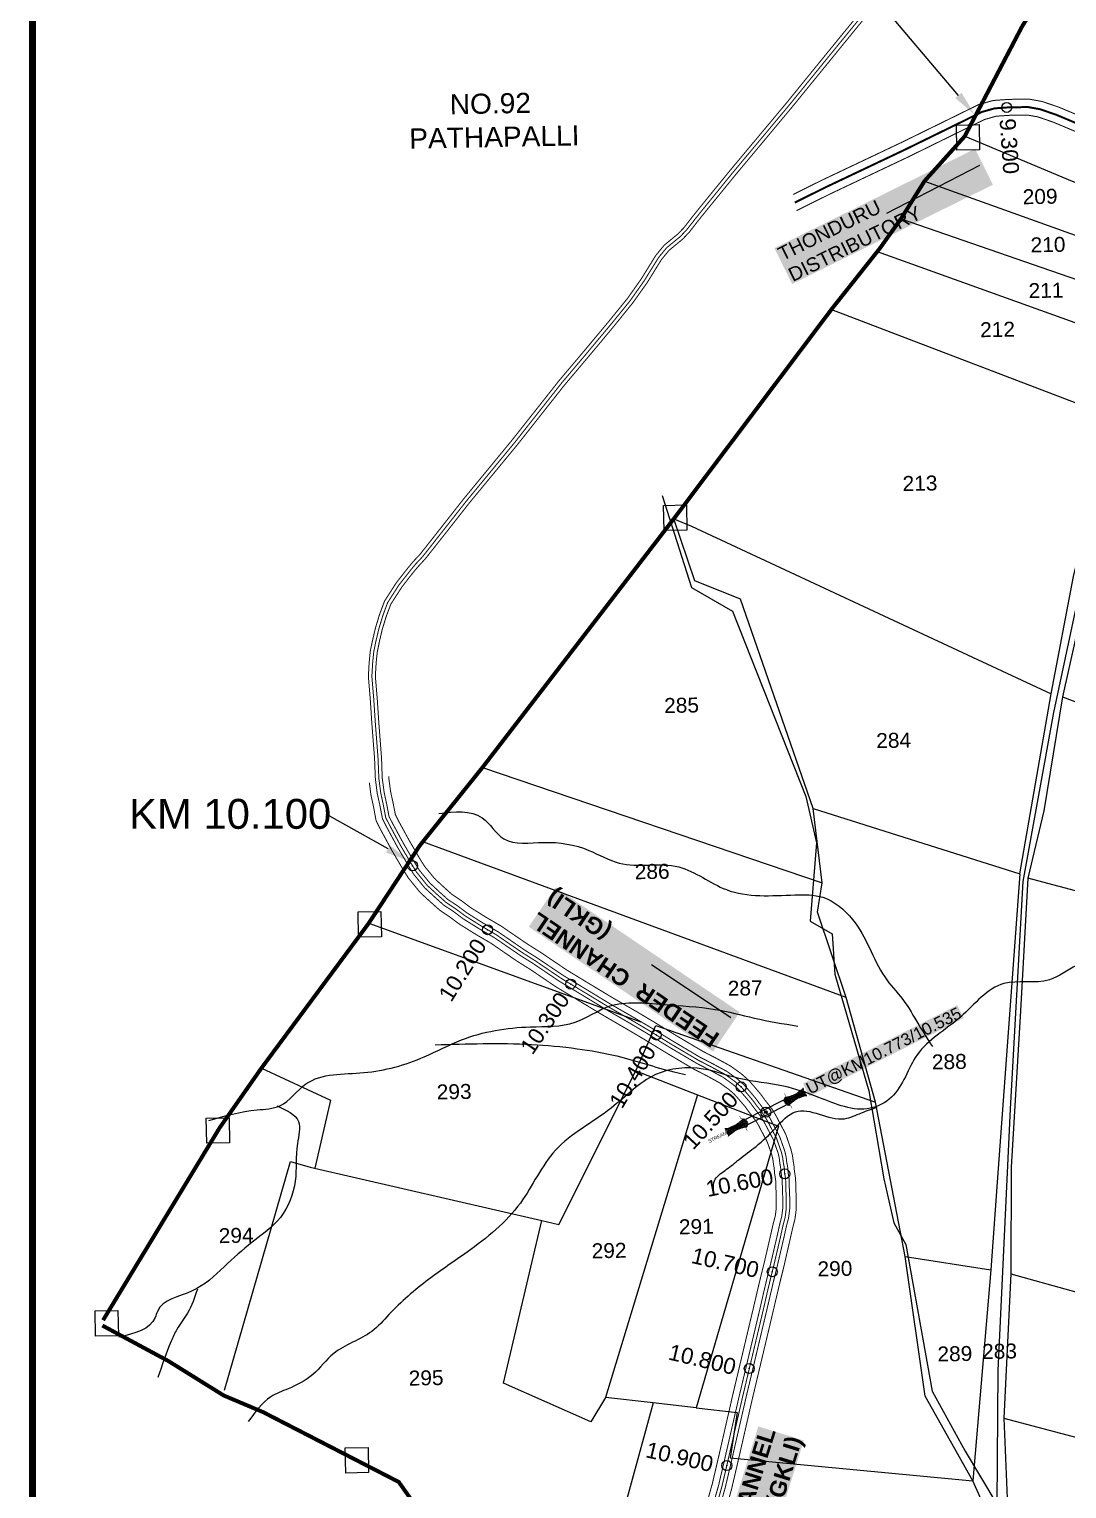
# Model space of a CAD drawing. Header units: inches. Extents: x 189567 to 224456, y 1616569 to 1632146.
# Drawn here: x 189567 to 190608, y 1619694 to 1621159 of the extents above; entities that cross this region are included whole.
import ezdxf
from ezdxf import colors
from ezdxf.entities.mleader import LeaderData, LeaderLine
from ezdxf.enums import TextEntityAlignment as Align
from ezdxf.math import Vec2, Vec3

# ---------------------------------------------------------------- set-up
doc = ezdxf.new("R2010")
doc.units = ezdxf.units.IN
doc.header["$LTSCALE"] = 15
doc.header["$MEASUREMENT"] = 0
doc.header["$PDMODE"] = 32
doc.header["$PDSIZE"] = 10
doc.linetypes.add('HIDDEN2', pattern=[0.1875, 0.125, -0.0625])
for name, color, linetype in [('CANAL1', 7, 'Continuous'), ('CHANAGE', 1, 'Continuous'), ('CSMark', 72, 'Continuous'), ('PLOT', 7, 'Continuous'), ('PLOT NOS', 7, 'Continuous'), ('POINT', 2, 'Continuous'), ('RE REMARKS', 7, 'Continuous'), ('ROAD', 1, 'Continuous'), ('STREAM', 4, 'Continuous'), ('STRUCTURE', 5, 'Continuous'), ('text2', 7, 'Continuous'), ('VILLAGE BOUNADRY STONES', 1, 'Continuous'), ('VILLAGE BOUNDRY', 5, 'Continuous'), ('VILLAGE STONES', 240, 'Continuous')]:
    doc.layers.add(name, color=color, linetype=linetype)
doc.styles.get("Standard").update_dxf_attribs({"font": 'arial.ttf'})
doc.dimstyles.get("Standard").update_dxf_attribs({"dimtxt": 0.18, "dimasz": 0.18, "dimexe": 0.18, "dimexo": 0.0625, "dimgap": 0.09, "dimtad": 0, "dimtih": 1, "dimtoh": 1, "dimdec": 4, "dimzin": 0, "dimdsep": 46, "dimtxsty": 'Standard', "dimcen": 0.09, "dimadec": 0, "dimazin": 0, "dimtfac": 1, "dimtdec": 4, "dimtofl": 0, "dimtmove": 0, "dimatfit": 3, "dimfxl": 1, "dimtolj": 1, "dimtzin": 0, "dimarcsym": 0})

# ---------------------------------------------------------------- blocks, each defined once
blk = doc.blocks.new('UT')
at = {"layer": 'STRUCTURE'}
h = blk.add_hatch(dxfattribs=at)
h.set_pattern_fill('DASH', color=150, scale=8, angle=-39.6278, style=0)
h.set_pattern_definition([(320.372247933, (-4370.464, -6260.8811), (1.40800153113, 0.132407282), [1, -1])])
h.paths.add_polyline_path([(765163, 1700681.9), (765165.6, 1700680.6), (765167.2, 1700680.3), (765169.1, 1700680), (765172.4, 1700679.6), (765176.4, 1700679.3), (765179.5, 1700679.5), (765183.1, 1700679.9), (765187.7, 1700680.9), (765188.9, 1700681.2), (765193.1, 1700682.2), (765196.1, 1700680.2), (765196.1, 1700672.2), (765193.1, 1700670.2), (765190.5, 1700670.8), (765188.1, 1700671.3), (765185.5, 1700671.8), (765183.6, 1700672.1), (765181, 1700672.5), (765180.3, 1700672.5), (765178.5, 1700672.6), (765176.7, 1700672.6), (765174.6, 1700672.5), (765172.5, 1700672.3), (765170.4, 1700672), (765168.5, 1700671.7), (765166.1, 1700671.2), (765165, 1700670.8), (765163, 1700669.7)])
h.paths.add_polyline_path([(765259.1, 1700682.2), (765256.1, 1700680.2), (765256.1, 1700672.2), (765259.1, 1700670.2), (765261.9, 1700671), (765264.4, 1700671.6), (765266.4, 1700672), (765269.1, 1700672.5), (765272.7, 1700673), (765276.1, 1700673.1), (765278.6, 1700672.9), (765281.2, 1700672.7), (765283.9, 1700672.3), (765286.4, 1700671.9), (765288, 1700671.3), (765289.2, 1700670.6), (765289.1, 1700682.7), (765287.6, 1700681.8), (765285.7, 1700681.2), (765283, 1700680.7), (765281.2, 1700680.4), (765276.7, 1700679.9), (765272.7, 1700679.9), (765268.7, 1700680.3), (765264.8, 1700681), (765261.2, 1700681.7)])
at = {"layer": 'STRUCTURE', "color": 150, "const_width": 0.628}
for points in [[(765190.1, 1700688.2), (765190.1, 1700684.2), (765196.1, 1700680.2), (765256.1, 1700680.2), (765262.1, 1700684.2), (765262.1, 1700688.2)], [(765190.1, 1700664.2), (765190.1, 1700668.2), (765196.1, 1700672.2), (765256.1, 1700672.2), (765262.1, 1700668.2), (765262.1, 1700664.2)]]:
    blk.add_lwpolyline(points, dxfattribs=at)
at = {"layer": 'STRUCTURE', "color": 150}
for points in [[(765196.1, 1700680.2), (765256.1, 1700680.2)], [(765196.1, 1700672.2), (765256.1, 1700672.2)], [(765196.1, 1700672.2), (765256.1, 1700672.2)]]:
    blk.add_lwpolyline(points, dxfattribs=at)
at = {"layer": 'STRUCTURE', "color": 0}
blk.add_circle((765226.1, 1700676.2), 1.89, dxfattribs=at)
at = {"layer": 'STRUCTURE', "color": 150}
for points in [[(765163, 1700681.9), (765164.4, 1700681.1), (765167.9, 1700680.2), (765171.2, 1700679.8), (765176.1, 1700679.4), (765184.7, 1700680.3), (765193.1, 1700682.2)], [(765289.1, 1700682.7), (765287.8, 1700681.9), (765284.3, 1700680.9), (765280.9, 1700680.4), (765276.1, 1700679.8), (765267.4, 1700680.5), (765259.1, 1700682.2)], [(765163, 1700669.7), (765164.3, 1700670.6), (765167.8, 1700671.6), (765171.2, 1700672.1), (765176, 1700672.6), (765184.7, 1700672), (765193.1, 1700670.2)], [(765289.2, 1700670.6), (765287.8, 1700671.4), (765284.2, 1700672.3), (765280.9, 1700672.7), (765276.1, 1700673.1), (765267.4, 1700672.2), (765259.1, 1700670.2)]]:
    blk.add_spline(points, degree=3, dxfattribs=at)
at = {"layer": 'STRUCTURE', "color": 0}
blk.add_text('STREAM', height=5, dxfattribs=at).set_placement((765148.2, 1700675.8), align=Align.MIDDLE_CENTER)
for points in [[(765190.9, 1700676), (765164.2, 1700675.8)], [(765289.3, 1700676.7), (765265.4, 1700676.4)]]:
    blk.add_leader(points, dimstyle='Standard', override={"dimasz": 10, "dimgap": 0.09, "dimtad": 0}, dxfattribs=at)

msp = doc.modelspace()

# ---------------------------------------------------------------- linework, layer by layer
at = {"layer": 'CANAL1', "color": 5, "const_width": 1}
for points in [[(190417.1, 1621195.4), (190366.7, 1621133.7), (190326.8, 1621084.6), (190270.3, 1621017), (190239.3, 1620979), (190232.2, 1620970.1), (190223.8, 1620959.3), (190217.7, 1620953), (190204.1, 1620941.8), (190195.7, 1620931.6), (190181.1, 1620908), (190167.1, 1620888.2), (190148.8, 1620865.7), (190123.7, 1620835.6), (190098.7, 1620806), (190050.9, 1620745.5), (190002.9, 1620687.2), (189977.3, 1620654.6), (189959.3, 1620631.8), (189952.2, 1620624.2), (189947.6, 1620618.7), (189942, 1620611.6), (189935.1, 1620602.7), (189923.6, 1620584.7), (189918.7, 1620571.6), (189914.5, 1620557.8), (189911.6, 1620545.4), (189909.3, 1620534.6), (189908.2, 1620523.4), (189907.4, 1620509.3), (189909.3, 1620486.2), (189910.9, 1620461.8), (189913.6, 1620427), (189914.4, 1620406.6), (189916.3, 1620391.8), (189919, 1620379.5), (189921.5, 1620366.5), (189925.6, 1620358.3), (189936.5, 1620338.1), (189946.6, 1620320.9), (189952.8, 1620310.8), (189963.9, 1620297.1), (189972.9, 1620288.8), (189982.8, 1620279.9), (189992.7, 1620273.4), (190002.2, 1620266.2), (190018.2, 1620256.2), (190033.9, 1620247), (190047.4, 1620237.7), (190060.3, 1620228.9), (190072.7, 1620221.1), (190099, 1620203.3), (190121.4, 1620189.8), (190145.8, 1620175), (190170.1, 1620161), (190186.6, 1620151.2), (190208.4, 1620137.7), (190236.7, 1620121), (190248.9, 1620114.7), (190263.1, 1620107.1), (190273, 1620099.9), (190279, 1620094.6), (190283.5, 1620089.6), (190290.4, 1620081.5), (190294.1, 1620076.4), (190301.3, 1620067.2), (190304.4, 1620061.9), (190313.5, 1620044.6), (190318.3, 1620031.1), (190319.5, 1620025.8), (190320.1, 1620020.5), (190320.8, 1620017), (190321.3, 1620011.3), (190322.4, 1620004), (190322.6, 1619997.4), (190323, 1619985.3), (190323, 1619975.5), (190321.9, 1619967.2), (190319.8, 1619959), (190317.7, 1619949.3), (190310.7, 1619919.4), (190307.3, 1619905.8), (190303.9, 1619891.5), (190300.2, 1619875.2), (190279.2, 1619786.7), (190265.4, 1619726.7), (190258.6, 1619697.5), (190234.4, 1619611.8)], [(190422.5, 1621191), (190372.1, 1621129.2), (190332.2, 1621080.2), (190275.7, 1621012.5), (190244.8, 1620974.6), (190237.7, 1620965.8), (190229.1, 1620954.7), (190222.5, 1620947.8), (190209.1, 1620936.8), (190201.4, 1620927.5), (190186.9, 1620904.1), (190172.6, 1620884), (190154.2, 1620861.2), (190129.1, 1620831.1), (190104.1, 1620801.5), (190056.4, 1620741.1), (190008.3, 1620682.8), (189982.8, 1620650.3), (189964.6, 1620627.3), (189957.5, 1620619.6), (189953, 1620614.3), (189947.5, 1620607.3), (189940.8, 1620598.6), (189929.9, 1620581.6), (189925.3, 1620569.4), (189921.2, 1620556), (189918.4, 1620543.9), (189916.3, 1620533.5), (189915.2, 1620522.9), (189914.4, 1620509.3), (189916.3, 1620486.7), (189917.9, 1620462.3), (189920.6, 1620427.4), (189921.3, 1620407.2), (189923.2, 1620393), (189925.8, 1620380.9), (189928.1, 1620368.7), (189931.8, 1620361.5), (189942.6, 1620341.6), (189952.6, 1620324.5), (189958.5, 1620314.8), (189969.1, 1620301.9), (189977.6, 1620294), (189987.1, 1620285.4), (189996.7, 1620279.1), (190006.2, 1620272), (190021.8, 1620262.1), (190037.6, 1620252.9), (190051.3, 1620243.5), (190064.1, 1620234.7), (190076.5, 1620226.9), (190102.8, 1620209.2), (190125, 1620195.8), (190149.3, 1620181), (190173.6, 1620167), (190190.2, 1620157.2), (190212.1, 1620143.7), (190240.1, 1620127.1), (190252.2, 1620120.9), (190266.8, 1620113), (190277.4, 1620105.4), (190284, 1620099.6), (190288.8, 1620094.2), (190295.9, 1620085.8), (190299.7, 1620080.6), (190307.1, 1620071.1), (190310.5, 1620065.3), (190319.9, 1620047.5), (190325, 1620033), (190326.4, 1620027), (190327, 1620021.6), (190327.8, 1620018), (190328.3, 1620012.1), (190329.4, 1620004.6), (190329.5, 1619997.6), (190330, 1619985.5), (190330, 1619975.1), (190328.8, 1619965.8), (190326.6, 1619957.4), (190324.5, 1619947.8), (190317.5, 1619917.8), (190314.1, 1619904.1), (190310.8, 1619889.9), (190307, 1619873.6), (190286, 1619785.1), (190272.3, 1619725.2), (190265.4, 1619695.7), (190241.2, 1619609.9)]]:
    msp.add_lwpolyline(points, dxfattribs=at)
at = {"layer": 'CANAL1', "color": 1, "linetype": 'HIDDEN2', "ltscale": 4, "const_width": 1}
for points in [[(190419.8, 1621193.2), (190369.4, 1621131.5), (190329.5, 1621082.4), (190273, 1621014.8), (190242.1, 1620976.8), (190235, 1620967.9), (190226.4, 1620957), (190220.1, 1620950.4), (190206.6, 1620939.3), (190198.5, 1620929.5), (190184, 1620906.1), (190169.9, 1620886.1), (190151.5, 1620863.4), (190126.4, 1620833.4), (190101.4, 1620803.8), (190053.7, 1620743.3), (190005.6, 1620685), (189980, 1620652.5), (189962, 1620629.6), (189954.8, 1620621.9), (189950.3, 1620616.5), (189944.8, 1620609.5), (189937.9, 1620600.7), (189926.7, 1620583.2), (189922, 1620570.5), (189917.9, 1620556.9), (189915, 1620544.7), (189912.8, 1620534), (189911.7, 1620523.1), (189910.9, 1620509.3), (189912.8, 1620486.5), (189914.4, 1620462.1), (189917.1, 1620427.2), (189917.9, 1620406.9), (189919.8, 1620392.4), (189922.4, 1620380.2), (189924.8, 1620367.6), (189928.7, 1620359.9), (189939.5, 1620339.8), (189949.6, 1620322.7), (189955.7, 1620312.8), (189966.5, 1620299.5), (189975.3, 1620291.4), (189985, 1620282.7), (189994.7, 1620276.2), (190004.2, 1620269.1), (190020, 1620259.2), (190035.8, 1620249.9), (190049.3, 1620240.6), (190062.2, 1620231.8), (190074.6, 1620224), (190100.9, 1620206.2), (190123.2, 1620192.8), (190147.6, 1620178), (190171.9, 1620164), (190188.4, 1620154.2), (190210.3, 1620140.7), (190238.4, 1620124.1), (190250.6, 1620117.8), (190265, 1620110), (190275.2, 1620102.7), (190281.5, 1620097.1), (190286.2, 1620091.9), (190293.2, 1620083.6), (190296.9, 1620078.5), (190304.2, 1620069.2), (190307.4, 1620063.6), (190316.7, 1620046), (190321.6, 1620032), (190322.9, 1620026.4), (190323.6, 1620021.1), (190324.3, 1620017.5), (190324.8, 1620011.7), (190325.9, 1620004.3), (190326, 1619997.5), (190326.5, 1619985.4), (190326.5, 1619975.3), (190325.4, 1619966.5), (190323.2, 1619958.2), (190321.1, 1619948.6), (190314.1, 1619918.6), (190310.7, 1619905), (190307.3, 1619890.7), (190303.6, 1619874.4), (190282.6, 1619785.9), (190268.8, 1619725.9), (190262, 1619696.6), (190237.8, 1619610.8)], [(190419.8, 1621193.2), (190369.4, 1621131.5), (190329.5, 1621082.4), (190273, 1621014.8), (190242.1, 1620976.8), (190235, 1620967.9), (190226.4, 1620957), (190220.1, 1620950.4), (190206.6, 1620939.3), (190198.5, 1620929.5), (190184, 1620906.1), (190169.9, 1620886.1), (190151.5, 1620863.4), (190126.4, 1620833.4), (190101.4, 1620803.8), (190053.7, 1620743.3), (190005.6, 1620685), (189980, 1620652.5), (189962, 1620629.6), (189954.8, 1620621.9), (189950.3, 1620616.5), (189944.8, 1620609.5), (189937.9, 1620600.7), (189926.7, 1620583.2), (189922, 1620570.5), (189917.9, 1620556.9), (189915, 1620544.7), (189912.8, 1620534), (189911.7, 1620523.1), (189910.9, 1620509.3), (189912.8, 1620486.5), (189914.4, 1620462.1), (189917.1, 1620427.2), (189917.9, 1620406.9), (189919.8, 1620392.4), (189922.4, 1620380.2), (189924.8, 1620367.6), (189928.7, 1620359.9), (189939.5, 1620339.8), (189949.6, 1620322.7), (189955.7, 1620312.8), (189966.5, 1620299.5), (189975.3, 1620291.4), (189985, 1620282.7), (189994.7, 1620276.2), (190004.2, 1620269.1), (190020, 1620259.2), (190035.8, 1620249.9), (190049.3, 1620240.6), (190062.2, 1620231.8), (190074.6, 1620224), (190100.9, 1620206.2), (190123.2, 1620192.8), (190147.6, 1620178), (190171.9, 1620164), (190188.4, 1620154.2), (190210.3, 1620140.7), (190238.4, 1620124.1), (190250.6, 1620117.8), (190265, 1620110), (190275.2, 1620102.7), (190281.5, 1620097.1), (190286.2, 1620091.9), (190293.2, 1620083.6), (190296.9, 1620078.5), (190304.2, 1620069.2), (190307.4, 1620063.6), (190316.7, 1620046), (190321.6, 1620032), (190322.9, 1620026.4), (190323.6, 1620021.1), (190324.3, 1620017.5), (190324.8, 1620011.7), (190325.9, 1620004.3), (190326, 1619997.5), (190326.5, 1619985.4), (190326.5, 1619975.3), (190325.4, 1619966.5), (190323.2, 1619958.2), (190321.1, 1619948.6), (190314.1, 1619918.6), (190310.7, 1619905), (190307.3, 1619890.7), (190303.6, 1619874.4), (190282.6, 1619785.9), (190268.8, 1619725.9), (190262, 1619696.6), (190237.8, 1619610.8)], [(189917.8, 1620407.7), (189917.9, 1620406.9), (189919.8, 1620392.4), (189922.4, 1620380.2), (189924.8, 1620367.6), (189928.7, 1620359.9), (189939.5, 1620339.8), (189949.6, 1620322.7), (189955.7, 1620312.8), (189966.5, 1620299.5), (189975.3, 1620291.4), (189985, 1620282.7), (189994.7, 1620276.2), (190004.2, 1620269.1), (190020, 1620259.2), (190035.8, 1620249.9), (190049.3, 1620240.6), (190062.2, 1620231.8), (190074.6, 1620224), (190100.9, 1620206.2), (190123.2, 1620192.8), (190147.6, 1620178), (190171.9, 1620164), (190188.4, 1620154.2), (190210.3, 1620140.7), (190238.4, 1620124.1), (190250.6, 1620117.8), (190265, 1620110), (190275.2, 1620102.7), (190281.5, 1620097.1), (190286.2, 1620091.9), (190293.2, 1620083.6), (190296.9, 1620078.5), (190304.2, 1620069.2), (190307.4, 1620063.6), (190316.7, 1620046), (190321.6, 1620032), (190322.9, 1620026.4), (190323.6, 1620021.1), (190324.3, 1620017.5), (190324.8, 1620011.7), (190325.9, 1620004.3), (190326, 1619997.5), (190326.5, 1619985.4), (190326.5, 1619975.3), (190325.4, 1619966.5), (190323.2, 1619958.2), (190321.1, 1619948.6), (190314.1, 1619918.6), (190310.7, 1619905), (190307.3, 1619890.7), (190303.6, 1619874.4), (190282.6, 1619785.9), (190268.8, 1619725.9), (190262, 1619696.6), (190237.8, 1619610.8)]]:
    msp.add_lwpolyline(points, dxfattribs=at)
at = {"layer": 'CANAL1', "color": 200, "const_width": 1}
for points in [[(190333.5, 1620992.7), (190362.4, 1621007.1), (190441.7, 1621044.7), (190500.6, 1621073.6), (190519.5, 1621082.9), (190534.1, 1621087), (190549.4, 1621088.1), (190569.8, 1621088.4), (190583.1, 1621086), (190600.1, 1621080.2), (190635.1, 1621065.5)], [(190336.8, 1620976.5), (190369.4, 1620992.7), (190448.7, 1621030.3), (190507.7, 1621059.3), (190525.3, 1621067.9), (190536.9, 1621071.2), (190550.1, 1621072.1), (190568.4, 1621072.4), (190579, 1621070.5), (190594.4, 1621065.2), (190628.9, 1621050.7)], [(189927.8, 1620409), (189927.8, 1620407.7), (189929.6, 1620394.1), (189932.2, 1620382.2), (189934.4, 1620370.8), (189937.5, 1620364.5), (189948.3, 1620344.7), (189958.1, 1620327.8), (189963.8, 1620318.6), (189973.8, 1620306.4), (189982, 1620298.8), (189991.1, 1620290.6), (190000.5, 1620284.4), (190009.9, 1620277.3), (190025.2, 1620267.7), (190041.1, 1620258.4), (190055, 1620248.8), (190067.7, 1620240.2), (190080.1, 1620232.4), (190106.3, 1620214.7), (190128.3, 1620201.3), (190152.7, 1620186.6), (190176.9, 1620172.6), (190193.5, 1620162.7), (190215.4, 1620149.3), (190243.3, 1620132.8), (190255.2, 1620126.7), (190270.3, 1620118.5), (190281.5, 1620110.5), (190288.6, 1620104.2), (190293.7, 1620098.5), (190301.1, 1620089.8), (190304.9, 1620084.5), (190312.5, 1620074.8), (190316.2, 1620068.5), (190325.9, 1620050.1), (190331.2, 1620034.8), (190332.8, 1620028.1), (190333.5, 1620022.7), (190334.2, 1620018.9), (190334.7, 1620012.8), (190335.9, 1620005.2), (190336, 1619997.8), (190336.5, 1619985.6), (190336.5, 1619974.6), (190335.2, 1619964.6), (190332.9, 1619955.8), (190330.8, 1619946.4), (190323.9, 1619916.2), (190320.5, 1619902.6), (190317.1, 1619888.4), (190313.3, 1619872.1), (190292.3, 1619783.6), (190278.6, 1619723.7), (190271.7, 1619694.1), (190247.4, 1619608)], [(189908.4, 1620402.5), (189909.9, 1620390.7), (189912.6, 1620378.2), (189915.2, 1620364.3), (189919.8, 1620355.3), (189930.8, 1620334.9), (189941, 1620317.5), (189947.5, 1620307), (189959.2, 1620292.6), (189968.5, 1620284), (189978.9, 1620274.7), (189988.9, 1620268), (189998.5, 1620260.8), (190014.8, 1620250.6), (190030.4, 1620241.5), (190043.7, 1620232.3), (190056.7, 1620223.4), (190069.2, 1620215.6), (190095.5, 1620197.8), (190118, 1620184.2), (190142.5, 1620169.4), (190166.8, 1620155.3), (190183.2, 1620145.6), (190205.1, 1620132.2), (190233.6, 1620115.3), (190245.9, 1620109), (190259.6, 1620101.5), (190269, 1620094.8), (190274.4, 1620090), (190278.6, 1620085.3), (190285.3, 1620077.5), (190288.9, 1620072.5), (190295.9, 1620063.5), (190298.7, 1620058.8), (190307.5, 1620042), (190312, 1620029.2), (190313.1, 1620024.6), (190313.7, 1620019.5), (190314.4, 1620016.1), (190314.8, 1620010.5), (190315.9, 1620003.5), (190316.1, 1619997.2), (190316.5, 1619985.2), (190316.5, 1619975.9), (190315.6, 1619968.4), (190313.5, 1619960.5), (190311.3, 1619950.8), (190304.4, 1619920.9), (190301, 1619907.3), (190297.6, 1619893), (190293.8, 1619876.7), (190272.8, 1619788.2), (190259.1, 1619728.2), (190252.3, 1619699.1), (190228.2, 1619613.6)]]:
    msp.add_lwpolyline(points, dxfattribs=at)
at = {"layer": 'CANAL1', "color": 3, "linetype": 'HIDDEN2', "ltscale": 4, "const_width": 2}
msp.add_lwpolyline([(190335.1, 1620984.6), (190365.9, 1620999.9), (190445.2, 1621037.5), (190504.2, 1621066.4), (190522.4, 1621075.4), (190535.5, 1621079.1), (190549.7, 1621080.1), (190569.1, 1621080.4), (190581.1, 1621078.2), (190597.2, 1621072.7), (190632, 1621058.1)], dxfattribs=at)
at = {"layer": 'PLOT'}
for points in [[(190831.7, 1621600.9), (190777, 1621330.2), (190771.5, 1621297), (190768.2, 1621291), (190760.4, 1621240.8), (190734, 1621077.7), (190711.6, 1620969.6), (190698.9, 1620924.4), (190686.8, 1620881.5), (190674.7, 1620817.4), (190665.8, 1620767.1), (190641, 1620656.1), (190603.7, 1620488.8), (190584.8, 1620374.3), (190568.9, 1620306.7), (190561.3, 1620173.7), (190552.2, 1620017), (190551.6, 1619910), (190544.6, 1619764.9), (190549.1, 1619660.8)], [(190553.2, 1619614), (190513.6, 1619702.2), (190465.8, 1619787), (190445.9, 1619927.1), (190415.9, 1620082), (190386.5, 1620187), (190357.8, 1620272.7), (190362.6, 1620302.2), (190353.4, 1620376.6), (190280.5, 1620586.7), (190234.8, 1620605), (190213.7, 1620667.3), (190231.3, 1620660.1), (190592.1, 1620491.7), (190614.7, 1620609.4), (190654.6, 1620773.1), (190671.9, 1620844.2), (190680.5, 1620885.5), (190689, 1620918.1), (190704.5, 1620972.2), (190753.3, 1621254.6)], [(190505.5, 1621051.1), (190613.1, 1621006), (190703, 1620972.7), (190711.6, 1620969.6), (190776.6, 1620945.5), (190847.5, 1620911.2), (190857.1, 1620911.4), (190907, 1621076.3), (190983.9, 1621047.5), (191051, 1621022.4), (191114.7, 1620998.6), (191151.1, 1620984.9), (191182.4, 1620962.3), (191204.4, 1620954.7), (191267.1, 1620923.3)], [(190465.2, 1621006.2), (190669.5, 1620932.9), (190666.8, 1620925.4), (190685.3, 1620918.8)], [(190441.6, 1620968.4), (190680.5, 1620885.5)], [(190417.8, 1620935.5), (190671.9, 1620844.2)], [(190371.8, 1620877.4), (190653.8, 1620769.7), (190665.8, 1620767.1), (190792.1, 1620720.8), (190811.3, 1620789)], [(190353.4, 1620376.6), (190560.6, 1620311.3), (190592.1, 1620491.7)], [(190603.7, 1620488.8), (190646.8, 1620472.4), (190791.2, 1620424), (190797.4, 1620461.4), (190869.6, 1620435.8), (190907.6, 1620414.7), (190918.7, 1620408.5), (191013.8, 1620362.9), (191026.8, 1620353.3), (191069.7, 1620337.1), (191074.7, 1620333.1), (191125.9, 1620312.6), (191168, 1620295.8), (191237.3, 1620262.7), (191266, 1620252.1), (191319.6, 1620232.4), (191338.9, 1620225.2), (191367.7, 1620218.8), (191394.4, 1620207.3), (191419.4, 1620196.6), (191481, 1620178), (191669.5, 1620110.8)], [(190021.8, 1620417.8), (190362.6, 1620302.2)], [(190386.5, 1620187), (189961.9, 1620343.1)], [(190560.6, 1620311.3), (190538.1, 1620001.7), (190531.8, 1619913.8), (190513.6, 1619702.2)], [(190648, 1619883.2), (190699.4, 1620272.1), (190568.9, 1620306.7)], [(189907.7, 1620261.5), (190180.7, 1620162.5)], [(189763, 1619793), (189829.2, 1620022.6), (189849.1, 1620016.9), (190081.5, 1619963.3), (190098.4, 1619959.4), (190175.5, 1620113.4), (190195.7, 1620159.1), (190415.9, 1620082)], [(189800.2, 1620116.3), (189869.5, 1620084.2), (189853.7, 1620015.8)], [(190175.5, 1620113.4), (190237.6, 1620089.4), (190318.7, 1620057.9), (190236.3, 1619775.5), (190193, 1619780.4), (190156.6, 1619647.3), (190129.6, 1619548.7), (190109, 1619461), (190437.2, 1619352.6), (190601.4, 1619306)], [(190237.6, 1620089.4), (190145.3, 1619785.9)], [(190193, 1619780.4), (190145.3, 1619785.9), (190130.6, 1619761.4), (190043, 1619800.2), (190081.5, 1619963.3)], [(190445.9, 1619927.1), (190531.8, 1619913.8)], [(190551.6, 1619910), (190648, 1619883.2), (190749.5, 1619859.1)], [(190236.3, 1619775.5), (190277.2, 1619770.8), (190270.1, 1619725.2), (190513.6, 1619702.2)], [(190544.6, 1619764.9), (190710.3, 1619721.3), (190809.5, 1619690.1), (190824.3, 1619737.3), (191075.3, 1619667.2), (191260.8, 1619607.9), (191206.2, 1619437.1), (191318.9, 1619411.3), (191360.2, 1619399.3), (191445.2, 1619374.8), (191485.4, 1619363.3), (191514.7, 1619338.1), (191778, 1619255.8)]]:
    msp.add_lwpolyline(points, dxfattribs=at)
at = {"layer": 'POINT'}
msp.add_point((190306, 1620072, 23), dxfattribs=at)
at = {"layer": 'ROAD'}
for points in [[(190828.4, 1621620.1), (190785.2, 1621405.8), (190759.9, 1621263.4), (190727.3, 1621070), (190695.1, 1620919.2), (190674.4, 1620842.8), (190655, 1620751.7), (190623.2, 1620607.7), (190594.5, 1620472.9), (190563.6, 1620303.6), (190551, 1620075.3), (190538.8, 1619813), (190537.7, 1619678.7), (190560.9, 1619615.8), (190600.5, 1619456.7), (190607.8, 1619397.2), (190606.9, 1619294.4), (190630.7, 1619191.7)], [(190202.2, 1620690.7), (190231.5, 1620598.3), (190272.7, 1620574.5), (190346.1, 1620388.8), (190356.9, 1620342.1), (190350.4, 1620263.7), (190372.4, 1620250.9), (190375.1, 1620210.4), (190409.2, 1620093.5), (190424.2, 1620005.2), (190434.5, 1619960.9), (190446.3, 1619939.3), (190472.9, 1619792.1), (190505.9, 1619732), (190537.7, 1619678.7)]]:
    msp.add_lwpolyline(points, dxfattribs=at)
at = {"layer": 'STREAM'}
for points in [[(189977.9, 1620371.6), (190021.5, 1620367.3), (190043.3, 1620346.3), (190083.2, 1620342.7), (190128.4, 1620334.7), (190158.9, 1620322), (190218.7, 1620318), (190266.4, 1620295.3), (190335.1, 1620290), (190363.2, 1620287.6), (190393.1, 1620265.3), (190409.9, 1620236.9), (190425.2, 1620207.7), (190443.3, 1620185.2), (190459.3, 1620159.7), (190473, 1620137.9)], [(190928.3, 1620175.7), (190899.5, 1620188.8), (190848.2, 1620193.2), (190813.3, 1620179.4), (190801.1, 1620163.1), (190756.9, 1620169.4), (190719.2, 1620210.9), (190705.1, 1620233.9), (190673.6, 1620229.7), (190617.6, 1620219.1), (190590.4, 1620204.9), (190544.7, 1620201), (190501.2, 1620167.5), (190457.9, 1620129.7), (190431.9, 1620087), (190410.7, 1620075.9), (190359.3, 1620086.8), (190323.9, 1620098), (190279, 1620105.9), (190243.1, 1620115.3), (190195.5, 1620109.7), (190150.9, 1620076.1), (190095.1, 1620033.9), (190059.8, 1619980.9), (190006.6, 1619931.7), (189967.8, 1619904.2), (189928, 1619868.9), (189910.9, 1619852.1), (189872.6, 1619829.9), (189851.6, 1619808.7), (189826.8, 1619794.5), (189809.7, 1619786.5), (189787, 1619761.6)], [(189747.4, 1620063.8), (189795.8, 1620074.3), (189818.6, 1620078.4), (189844.7, 1620100.3), (189902.7, 1620111.7), (189963.5, 1620127.6), (190000.8, 1620144.5), (190069.8, 1620157.6), (190114.7, 1620162.2), (190149, 1620178.3), (190202.8, 1620180.1), (190255.2, 1620175.2), (190294.4, 1620166.4), (190338.1, 1620158.4)], [(189974.4, 1620139.6), (190070.9, 1620140), (190116.7, 1620135.7), (190156.6, 1620128.4), (190213.7, 1620112.5), (190225.5, 1620109.8)], [(189815.6, 1620078.4), (189837.3, 1620062.6), (189836.2, 1620040.5), (189834, 1620002.9), (189819.2, 1619966.5), (189791, 1619941.7), (189762.7, 1619916.9), (189730.8, 1619892.7), (189695.8, 1619872.1), (189693.7, 1619866.2), (189657.2, 1619846.4)], [(190253.7, 1619988.8), (190255.3, 1620004.7), (190266.7, 1620014.7), (190279.2, 1620024.7), (190296.2, 1620037.7), (190315.9, 1620056.2), (190335.7, 1620072.5), (190384.9, 1620065.5), (190402, 1620071.4), (190417.8, 1620076.9)], [(189735.9, 1619894.3), (189726, 1619870.5), (189715.3, 1619854.1), (189709.6, 1619842.2), (189696.3, 1619805.9)]]:
    msp.add_spline(points, degree=3, dxfattribs=at)
at = {"layer": 'text2', "color": 5, "const_width": 7}
msp.add_lwpolyline([(198633.6, 1616572.1), (189570.7, 1616572.1), (189570.7, 1624123.6), (198633.6, 1624123.6)], close=True, dxfattribs=at)
at = {"layer": 'text2', "color": 2, "linetype": 'Continuous'}
msp.add_point((190547.6, 1621080), dxfattribs=at)
at = {"layer": 'text2', "color": 3}
for p in [(189951.7, 1620319.2), (190026.9, 1620255.1), (190110.4, 1620200.5), (190196.2, 1620149.4), (190281.2, 1620097.4), (190325, 1620010.1), (190312.5, 1619911.9), (190289.4, 1619814.8), (190266.9, 1619717.5)]:
    msp.add_point(p, dxfattribs=at)
at = {"layer": 'VILLAGE BOUNADRY STONES'}
for points in [[(190497.1, 1621062.4), (190520, 1621062.9), (190520.4, 1621037.6), (190497.6, 1621037.2)], [(190203.4, 1620680.8), (190226.3, 1620681.2), (190226.8, 1620656), (190203.9, 1620655.5)], [(189897.1, 1620273), (189919.9, 1620273.4), (189920.4, 1620248.1), (189897.6, 1620247.7)], [(189744.8, 1620066.1), (189767.7, 1620066.5), (189768.2, 1620041.3), (189745.3, 1620040.8)], [(189633.3, 1619872.6), (189656.2, 1619873), (189656.7, 1619847.7), (189633.8, 1619847.3)], [(189884.2, 1619735.2), (189907.1, 1619735.7), (189907.6, 1619710.4), (189884.7, 1619710)]]:
    msp.add_lwpolyline(points, close=True, dxfattribs=at)
at = {"layer": 'VILLAGE BOUNDRY', "color": 5, "const_width": 4}
for points in [[(190890.7, 1621939.4), (190887.4, 1621898.1), (190877.1, 1621707.5), (190870.4, 1621695.3), (190820.7, 1621606.2), (190820.7, 1621606.2), (190820.7, 1621606.2), (190775.1, 1621684.7), (190820.7, 1621606.2), (190680.4, 1621348.6), (190563.2, 1621161.6), (190505.5, 1621051.1), (190465.2, 1621006.2), (190441.6, 1620968.4), (190420.4, 1620938.7), (190371.8, 1620877.4), (190215.6, 1620669.8), (190021.8, 1620417.8), (189959.1, 1620339.7), (189907.7, 1620261.5), (189800.2, 1620116.3), (189758.4, 1620056.6), (189641.3, 1619863.3)], [(189640.6, 1619858), (189706.9, 1619822.3), (189762.3, 1619787.8), (189801.6, 1619771.2), (189896, 1619722.6), (189937.9, 1619701), (190002.4, 1619609.7), (190104, 1619465.5), (190112.7, 1619445.9), (190163, 1619331.3), (190136.9, 1619262), (190163, 1619331.3), (190322.2, 1619312), (190391, 1619282.1), (190625.7, 1619223.9), (190687.2, 1619212.4), (190766.6, 1619181.2), (190889.3, 1619148.1), (190924.6, 1619138.6), (190976.9, 1619098.5), (191153, 1619013.4), (191420, 1618884.3), (191680.6, 1618745.9)]]:
    msp.add_lwpolyline(points, dxfattribs=at)

# ---------------------------------------------------------------- block references
at = {"layer": 'STRUCTURE', "color": 0, "xscale": 0.7000000000000002, "yscale": 0.7000000000000002, "zscale": 0.7000000000000002, "rotation": 26.9065254278384}
msp.add_blockref('UT', (251367.3, 316067.4, 23), dxfattribs=at)

# ---------------------------------------------------------------- texts
at = {"layer": 'CHANAGE'}
for s, rotation, p in [('10.200', 57.8639, (190020, 1620243.7)), ('10.300', 55.8972, (190103.6, 1620189.7)), ('10.400', 59.3159, (190189.8, 1620137.4)), ('10.500', 47.1737, (190273.7, 1620088.9)), ('10.600', 11.0005, (190313.2, 1620007.8)), ('10.700', 346.9397, (190298.7, 1619913.3)), ('10.800', 346.6386, (190275.6, 1619816.1)), ('10.900', 347.11, (190252.9, 1619718.6))]:
    msp.add_text(s, height=16, rotation=rotation, dxfattribs=at).set_placement(p, align=Align.MIDDLE_RIGHT)
at = {"layer": 'CSMark', "color": 1}
msp.add_text('9.300', height=16, rotation=273.9881, dxfattribs=at).set_placement((190548.4, 1621069), align=Align.MIDDLE_LEFT)
at = {"layer": 'PLOT NOS'}
for s, p in [('209', (190581.1, 1620990.7)), ('210', (190589, 1620942.4)), ('211', (190587, 1620896.5)), ('212', (190538.4, 1620857.3)), ('213', (190460.6, 1620703)), ('285', (190221.5, 1620480.3)), ('284', (190434.2, 1620445.1)), ('286', (190192, 1620313.5)), ('287', (190285.3, 1620196.6)), ('288', (190490, 1620122.7)), ('293', (189993.4, 1620092.6)), ('294', (189774.8, 1619948.4)), ('291', (190236.3, 1619957.3)), ('292', (190148.8, 1619933.2)), ('290', (190375.3, 1619915.1)), ('289', (190495.6, 1619829.7)), ('283', (190540.4, 1619832.2)), ('295', (189965.3, 1619805.5))]:
    msp.add_text(s, height=15, rotation=1.1012, dxfattribs=at).set_placement(p, align=Align.MIDDLE_CENTER)
at = {"layer": 'STRUCTURE', "color": 5, "attachment_point": 1, "bg_fill": 1, "box_fill_scale": 1.1, "bg_fill_color": 7, "bg_fill_true_color": 16777215, "bg_fill_transparency": 0}
for s, insert, char_height, width, rotation in [('{\\C1;THONDURU \\PDISTRIBUTORY}', (190316.5, 1620938.2), 14, 221.827, 26.3304), ('\\pi1.44345;{\\fArial|b1|i0|c0|p34;\\C1;FEEDER  CHANNEL \\P\\pi151.28291;(GKLI)}', (190252.6, 1620135.1), 16.64, 219.875, 145.8895), ('UT@KM10.773/10.535', (190344.9, 1620100.3, 23), 12, 171.034, 26.9065), ('\\pi1.44345;{\\fArial|b1|i0|c0|p34;\\C1;FEEDER  CHANNEL \\P\\pi151.28291;(GKLI)}', (190234.3, 1619544.7), 16.64, 219.875, 72.738)]:
    msp.add_mtext(s, dxfattribs=dict(at, insert=insert, char_height=char_height, width=width, rotation=rotation))
at = {"layer": 'text2', "color": 1, "insert": (189871.9, 1621091), "char_height": 20.177, "width": 311.679, "attachment_point": 1, "rotation": 1.1012}
msp.add_mtext('\\pi116.92442;NO.92\\P\\pi67.8108; PATHAPALLI', dxfattribs=at)

# ---------------------------------------------------------------- leaders
at = {"layer": 'RE REMARKS', "color": 1}
for points, override in [([(190520.3, 1621021.9), (190427.2, 1620973.7)], {"dimasz": 45}), ([(190270.8, 1620166.7), (190191.2, 1620219.7)], {"dimasz": 40})]:
    msp.add_leader(points, dimstyle='Standard', override=override, dxfattribs=at)
at = {"layer": 'VILLAGE STONES', "color": 1}
ml = msp.add_multileader_mtext('Standard', dxfattribs=at)
ml.set_content('KM 9.255', color=1)
ml.set_leader_properties()
ml.build(insert=Vec2(0, 0))
ml.multileader.update_dxf_attribs({"dogleg_length": 0.36, "arrow_head_size": 25})
ctx = ml.context
ctx.base_point, ctx.char_height, ctx.arrow_head_size, ctx.landing_gap_size, ctx.plane_origin = Vec3(190226.2, 1621208.2), 30, 25, 0.09, Vec3(190596.7, 1620923)
notes = []
notes.append((ctx, [(1, (1, 1, 0), (190401, 1621208.2), (-1, 0), 1.396927018504357e-11, [(0, [(190515.3, 1621073)], 0, [])])]))
ctx.mtext.insert, ctx.mtext.flow_direction = Vec3(190226.3, 1621223.4), 5
ml = msp.add_multileader_mtext('Standard', dxfattribs=at)
ml.set_content('KM 10.100', color=1)
ml.set_leader_properties()
ml.build(insert=Vec2(0, 0))
ml.multileader.update_dxf_attribs({"dogleg_length": 0.36, "arrow_head_size": 25})
ctx = ml.context
ctx.base_point, ctx.char_height, ctx.arrow_head_size, ctx.landing_gap_size, ctx.plane_origin = Vec3(189667.4, 1620371.1), 30, 25, 0.09, Vec3(190028.8, 1620174.4)
notes.append((ctx, [(1, (1, 1, 0), (189865.2, 1620371.1), (-1, 0), 1.396927018504357e-11, [(0, [(189948.9, 1620323.8)], 0, [])])]))
ctx.mtext.insert, ctx.mtext.flow_direction = Vec3(189667.5, 1620386.3), 5
for ctx, leaders in notes:
    for number, flags, end, landing, length, lines in leaders:
        leader = LeaderData()
        leader.index, (leader.has_last_leader_line, leader.has_dogleg_vector, leader.attachment_direction) = number, flags
        leader.last_leader_point, leader.dogleg_vector, leader.dogleg_length = Vec3(end), Vec3(landing), length
        for number, points, colour, breaks in lines:
            line = LeaderLine()
            line.index, line.vertices, line.color, line.breaks = number, Vec3.list(points), colors.encode_raw_color(colour), breaks
            leader.lines.append(line)
        ctx.leaders.append(leader)

doc.saveas('drawing.dxf')
